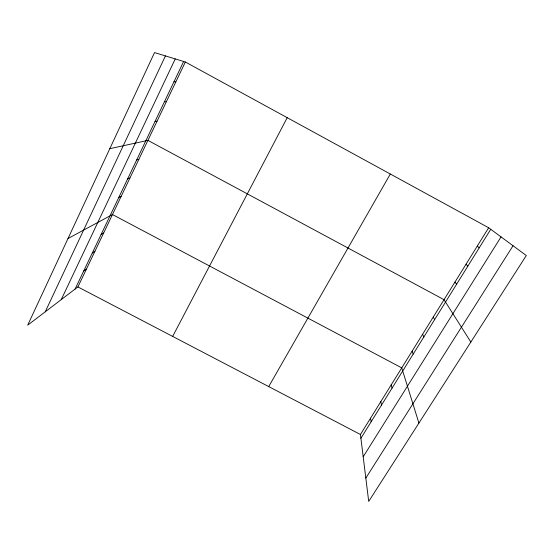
<?xml version="1.0" encoding="UTF-8"?>
<svg xmlns="http://www.w3.org/2000/svg" width="554" height="554" viewBox="0 0 554 554"><rect width="100%" height="100%" fill="white"/><g stroke="black" fill="none" stroke-linecap="round" stroke-linejoin="round"><path stroke-width="0.83" d="M45.248 311.798L165.417 55.912M61.252 299.617L175.237 58.911M75.088 289.07L183.637 61.48M185.341 62L154.524 52.582L27.7 325.17L77.906 286.924L185.341 62L488.649 227.756L526.3 255.526L368.708 501.418L360.432 434.488L488.649 227.756M172.668 336.416L287.214 117.677M268.718 386.588L390.321 174.025M360.896 438.269L490.74 229.301M363.189 456.773L501.045 236.897M365.827 478.102L513.039 245.747M83.633 271.148L86.376 269.196M92.303 252.984L94.956 251.225M101.084 234.564L103.66 233.012M68.017 238.518L112.476 214.543L401.747 367.877L418.907 423.09M118.757 197.508L121.153 196.379M127.649 178.873L129.955 177.959M136.658 159.988L138.867 159.296M109.817 148.68L147.904 140.37L444.038 299.693L470.852 342.04M155.051 121.409L157.073 121.188M164.448 101.714L166.359 101.728M173.97 81.743L175.784 82.006M77.906 286.924L360.432 434.488M477.271 246.114L479.203 247.867M466.039 264.216L467.825 266.183M454.966 282.076L456.607 284.244M433.256 317.082L434.613 319.637M422.612 334.235L423.838 336.977M412.114 351.167L413.208 354.089M391.214 384.864L392.045 388.139M380.82 401.622L381.526 405.071M370.557 418.166L371.145 421.781"/></g></svg>
